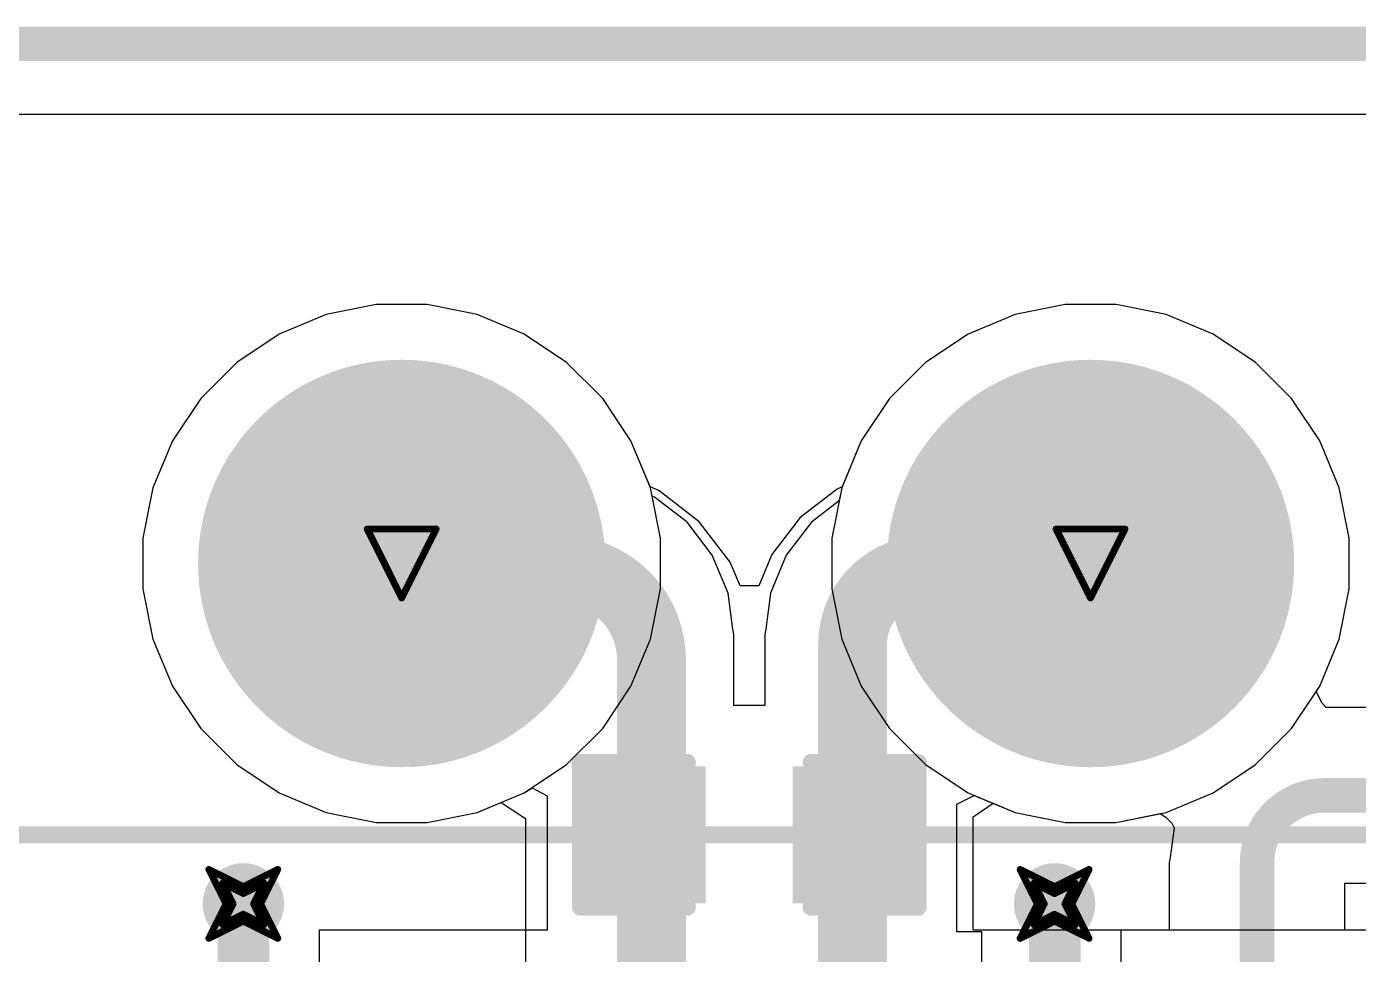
# Model space of a CAD drawing. Header units: inches. Extents: x -2 to 5376, y -4 to 5426.
# Drawn here: x 57.08 to 66.9, y 89.8 to 96.64 of the extents above; entities that cross this region are included whole.
import ezdxf

# ---------------------------------------------------------------- set-up
doc = ezdxf.new("R2010")
doc.units = ezdxf.units.IN
for name, color, linetype in [('Board Outline', 216, 'Continuous'), ('Bottom Layer', 5, 'Continuous'), ('Bottom Overlay', 54, 'Continuous'), ('Bottom Paste', 16, 'Continuous'), ('Bottom Solder', 6, 'Continuous'), ('Drill Drawing', 1, 'Continuous'), ('Layer 1', 16, 'Continuous'), ('Layer 2', 76, 'Continuous'), ('Multi-Layer', 9, 'Continuous'), ('Pad Holes', 156, 'Continuous'), ('Top Layer', 1, 'Continuous'), ('Top Overlay', 2, 'Continuous'), ('Top Solder', 216, 'Continuous'), ('Via Holes', 16, 'Continuous')]:
    doc.layers.add(name, color=color, linetype=linetype)

# ---------------------------------------------------------------- blocks, each defined once
blk = doc.blocks.new('C___0603_B_112')
at = {"layer": 'Bottom Layer'}
for points in [[(-1.143, -0.4445), (-1.143, 0.4445), (-0.381, 0.4445), (-0.381, -0.4445)], [(0.381, -0.4445), (0.381, 0.4445), (1.143, 0.4445), (1.143, -0.4445)]]:
    blk.add_hatch(color=5, dxfattribs=at).paths.add_polyline_path(points)
at = {"layer": 'Bottom Paste'}
for points in [[(-1.143, -0.4445), (-1.143, 0.4445), (-0.381, 0.4445), (-0.381, -0.4445)], [(0.381, -0.4445), (0.381, 0.4445), (1.143, 0.4445), (1.143, -0.4445)]]:
    blk.add_hatch(color=16, dxfattribs=at).paths.add_polyline_path(points)
at = {"layer": 'Bottom Solder'}
for points in [[(-1.203, -0.5045), (-1.203, 0.5045), (-0.321, 0.5045), (-0.321, -0.5045)], [(0.321, -0.5045), (0.321, 0.5045), (1.203, 0.5045), (1.203, -0.5045)]]:
    blk.add_hatch(color=6, dxfattribs=at).paths.add_polyline_path(points)
at = {"layer": 'Bottom Overlay', "const_width": 0.127}
for points in [[(-1.2446, 0.5334), (-0.4572, 0.5334)], [(-1.2446, -0.5334), (-1.2446, 0.5334)], [(0.4572, 0.5334), (1.2446, 0.5334)], [(1.2446, -0.5334), (1.2446, 0.5334)], [(-1.2446, -0.5334), (-0.4572, -0.5334)], [(0.4572, -0.5334), (1.2446, -0.5334)]]:
    blk.add_lwpolyline(points, dxfattribs=at)
at = {"layer": 'Bottom Overlay', "const_width": 0.0635}
for points in [[(-1.2764, 0.5334, 1), (-1.2128, 0.5334, 1)], [(-1.2764, 0.5334, 1), (-1.2128, 0.5334, 1)], [(-0.4889, 0.5334, 1), (-0.4254, 0.5334, 1)], [(0.4254, 0.5334, 1), (0.4889, 0.5334, 1)], [(1.2128, 0.5334, 1), (1.2764, 0.5334, 1)], [(1.2128, 0.5334, 1), (1.2764, 0.5334, 1)], [(-1.2764, -0.5334, 1), (-1.2128, -0.5334, 1)], [(-1.2764, -0.5334, 1), (-1.2128, -0.5334, 1)], [(-0.4889, -0.5334, 1), (-0.4254, -0.5334, 1)], [(0.4254, -0.5334, 1), (0.4889, -0.5334, 1)], [(1.2128, -0.5334, 1), (1.2764, -0.5334, 1)], [(1.2128, -0.5334, 1), (1.2764, -0.5334, 1)]]:
    blk.add_lwpolyline(points, format="xyb", close=True, dxfattribs=at)
blk = doc.blocks.new('DB2ERM_5_08_12P_GN_128')
at = {"layer": 'Bottom Layer'}
h = blk.add_hatch(color=5, dxfattribs=at)
edge = h.paths.add_edge_path()
edge.add_arc((2.54, 0), 1.4, 0, 360)
h = blk.add_hatch(color=5, dxfattribs=at)
edge = h.paths.add_edge_path()
edge.add_arc((7.62, 0), 1.4, 0, 360)
at = {"layer": 'Bottom Solder'}
h = blk.add_hatch(color=6, dxfattribs=at)
edge = h.paths.add_edge_path()
edge.add_arc((2.54, 0), 1.5016, 0, 360)
h = blk.add_hatch(color=6, dxfattribs=at)
edge = h.paths.add_edge_path()
edge.add_arc((7.62, 0), 1.5016, 0, 360)
at = {"layer": 'Layer 1'}
h = blk.add_hatch(color=16, dxfattribs=at)
edge = h.paths.add_edge_path()
edge.add_arc((2.54, 0), 1.4, 0, 360)
h = blk.add_hatch(color=16, dxfattribs=at)
edge = h.paths.add_edge_path()
edge.add_arc((7.62, 0), 1.4, 0, 360)
at = {"layer": 'Layer 2'}
h = blk.add_hatch(color=76, dxfattribs=at)
edge = h.paths.add_edge_path()
edge.add_arc((2.54, 0), 1.4, 0, 360)
h = blk.add_hatch(color=76, dxfattribs=at)
edge = h.paths.add_edge_path()
edge.add_arc((7.62, 0), 1.4, 0, 360)
at = {"layer": 'Multi-Layer'}
h = blk.add_hatch(color=9, dxfattribs=at)
edge = h.paths.add_edge_path()
edge.add_arc((2.54, 0), 1.4, 0, 360)
h = blk.add_hatch(color=9, dxfattribs=at)
edge = h.paths.add_edge_path()
edge.add_arc((7.62, 0), 1.4, 0, 360)
at = {"layer": 'Pad Holes'}
h = blk.add_hatch(color=7, dxfattribs=at)
edge = h.paths.add_edge_path()
edge.add_arc((2.54, 0), 0.95, 0, 360)
h = blk.add_hatch(color=7, dxfattribs=at)
edge = h.paths.add_edge_path()
edge.add_arc((7.62, 0), 0.95, 0, 360)
at = {"layer": 'Top Layer'}
h = blk.add_hatch(color=1, dxfattribs=at)
edge = h.paths.add_edge_path()
edge.add_arc((2.54, 0), 1.4, 0, 360)
h = blk.add_hatch(color=1, dxfattribs=at)
edge = h.paths.add_edge_path()
edge.add_arc((7.62, 0), 1.4, 0, 360)
at = {"layer": 'Top Solder'}
h = blk.add_hatch(color=216, dxfattribs=at)
edge = h.paths.add_edge_path()
edge.add_arc((2.54, 0), 1.5016, 0, 360)
h = blk.add_hatch(color=216, dxfattribs=at)
edge = h.paths.add_edge_path()
edge.add_arc((7.62, 0), 1.5016, 0, 360)
at = {"layer": 'Top Overlay', "const_width": 0.127}
blk.add_lwpolyline([(35.6362, 2), (-35.6362, 2)], dxfattribs=at)

msp = doc.modelspace()

# ---------------------------------------------------------------- hatches: boundary and pattern name
at = {"layer": 'Bottom Layer'}
h = msp.add_hatch(color=5, dxfattribs=at)
edge = h.paths.add_edge_path()
edge.add_arc((58.677, 90.1706), 0.3, 0, 360)
h = msp.add_hatch(color=5, dxfattribs=at)
edge = h.paths.add_edge_path()
edge.add_arc((64.6598, 90.17), 0.3, 0, 360)
at = {"layer": 'Layer 1'}
h = msp.add_hatch(color=16, dxfattribs=at)
edge = h.paths.add_edge_path()
edge.add_arc((58.677, 90.1706), 0.3, 0, 360)
h = msp.add_hatch(color=16, dxfattribs=at)
edge = h.paths.add_edge_path()
edge.add_arc((64.6598, 90.17), 0.3, 0, 360)
at = {"layer": 'Layer 2'}
h = msp.add_hatch(color=76, dxfattribs=at)
edge = h.paths.add_edge_path()
edge.add_arc((58.677, 90.1706), 0.3, 0, 360)
h = msp.add_hatch(color=76, dxfattribs=at)
edge = h.paths.add_edge_path()
edge.add_arc((64.6598, 90.17), 0.3, 0, 360)
at = {"layer": 'Top Layer'}
h = msp.add_hatch(color=1, dxfattribs=at)
edge = h.paths.add_edge_path()
edge.add_arc((58.677, 90.1706), 0.3, 0, 360)
h = msp.add_hatch(color=1, dxfattribs=at)
edge = h.paths.add_edge_path()
edge.add_arc((64.6598, 90.17), 0.3, 0, 360)
at = {"layer": 'Via Holes'}
h = msp.add_hatch(color=7, dxfattribs=at)
edge = h.paths.add_edge_path()
edge.add_arc((58.677, 90.1706), 0.15, 0, 360)
h = msp.add_hatch(color=7, dxfattribs=at)
edge = h.paths.add_edge_path()
edge.add_arc((64.6598, 90.17), 0.15, 0, 360)

# ---------------------------------------------------------------- linework, layer by layer
at = {"layer": 'Board Outline', "const_width": 0.254}
msp.add_lwpolyline([(1.478, 96.5092), (135.382, 96.5092)], dxfattribs=at)
at = {"layer": 'Bottom Layer'}
for p, q in [((29.972, 95.9912), (109.0545, 95.9912)), ((59.6571, 94.5872), (59.2885, 94.5139)), ((60.0329, 94.5872), (59.6571, 94.5872)), ((60.4016, 94.5139), (60.0329, 94.5872)), ((64.7371, 94.5872), (64.3685, 94.5139)), ((65.1129, 94.5872), (64.7371, 94.5872)), ((65.4816, 94.5139), (65.1129, 94.5872)), ((59.2885, 94.5139), (58.9413, 94.3701)), ((60.7488, 94.3701), (60.4016, 94.5139)), ((64.3685, 94.5139), (64.0213, 94.3701)), ((65.8288, 94.3701), (65.4816, 94.5139)), ((58.9413, 94.3701), (58.6287, 94.1613)), ((61.0613, 94.1613), (60.7488, 94.3701)), ((64.0213, 94.3701), (63.7087, 94.1613)), ((66.1413, 94.1613), (65.8288, 94.3701)), ((58.6287, 94.1613), (58.363, 93.8955)), ((61.3271, 93.8955), (61.0613, 94.1613)), ((63.7087, 94.1613), (63.443, 93.8955)), ((66.4071, 93.8955), (66.1413, 94.1613)), ((58.363, 93.8955), (58.1542, 93.583)), ((61.5359, 93.583), (61.3271, 93.8955)), ((63.443, 93.8955), (63.2342, 93.583)), ((66.6159, 93.583), (66.4071, 93.8955)), ((58.1542, 93.583), (58.0104, 93.2358)), ((61.6797, 93.2358), (61.5359, 93.583)), ((63.2342, 93.583), (63.0904, 93.2358)), ((66.7597, 93.2358), (66.6159, 93.583)), ((58.0104, 93.2358), (57.937, 92.8671)), ((61.6918, 93.1749), (61.6797, 93.2358)), ((63.0904, 93.2358), (63.0713, 93.1399)), ((66.833, 92.8671), (66.7597, 93.2358)), ((61.7084, 93.1681), (61.6918, 93.1749)), ((61.9497, 92.9829), (61.7084, 93.1681)), ((63.0713, 93.1399), (62.8666, 92.9829)), ((62.1349, 92.7415), (61.9497, 92.9829)), ((62.8666, 92.9829), (62.6814, 92.7415)), ((57.937, 92.8671), (57.937, 92.4913)), ((66.833, 92.4913), (66.833, 92.8671)), ((62.2514, 92.4604), (62.1349, 92.7415)), ((62.6814, 92.7415), (62.565, 92.4604)), ((57.937, 92.4913), (58.0104, 92.1227)), ((62.2862, 92.1955), (62.2514, 92.4604)), ((62.565, 92.4604), (62.5301, 92.1955)), ((66.7597, 92.1227), (66.833, 92.4913)), ((58.0104, 92.1227), (58.1542, 91.7755)), ((62.2935, 92.1588), (62.2862, 92.1955)), ((62.2935, 91.6318), (62.2935, 92.1588)), ((62.5301, 92.1955), (62.5228, 92.1588)), ((62.5228, 92.1588), (62.5228, 91.6901)), ((66.6159, 91.7755), (66.7597, 92.1227)), ((58.1542, 91.7755), (58.363, 91.4629)), ((66.4071, 91.4629), (66.6159, 91.7755)), ((62.5227, 91.6318), (62.2935, 91.6318)), ((62.5228, 91.6901), (62.5227, 91.6893)), ((62.5227, 91.6893), (62.5227, 91.6318)), ((58.363, 91.4629), (58.6287, 91.1972)), ((66.1413, 91.1972), (66.4071, 91.4629)), ((58.6287, 91.1972), (58.9413, 90.9884)), ((65.8288, 90.9884), (66.1413, 91.1972)), ((58.9413, 90.9884), (59.2885, 90.8446)), ((65.4816, 90.8446), (65.8288, 90.9884)), ((60.4016, 90.8446), (60.5792, 90.9181)), ((60.5792, 90.9181), (60.757, 90.7993)), ((64.059, 90.8127), (64.2068, 90.9115)), ((64.2068, 90.9115), (64.3685, 90.8446)), ((59.2885, 90.8446), (59.6571, 90.7712)), ((59.6571, 90.7712), (60.0329, 90.7712)), ((60.0329, 90.7712), (60.4016, 90.8446)), ((60.757, 90.7993), (60.757, 89.7268)), ((64.059, 89.9764), (64.059, 90.8127)), ((64.3685, 90.8446), (64.7371, 90.7712)), ((64.7371, 90.7712), (65.1129, 90.7712)), ((65.1129, 90.7712), (65.4816, 90.8446)), ((65.1494, 89.9764), (64.059, 89.9764)), ((67.0544, 89.977), (65.1494, 89.977)), ((65.1494, 89.977), (65.1494, 89.9764))]:
    msp.add_line(p, q, dxfattribs=at)
at = {"layer": 'Bottom Layer', "const_width": 0.254}
for points in [[(59.845, 92.6792), (61.1257, 92.6792)], [(63.6907, 92.6792), (64.925, 92.6792)], [(61.6461, 90.6792), (61.6461, 92.1588)], [(63.1703, 91.6893), (63.1703, 92.1588)], [(63.1701, 90.6792), (63.1701, 91.6893)], [(63.1701, 91.6893), (63.1703, 91.6893)], [(61.6474, 86.7159), (61.6474, 90.678)]]:
    msp.add_lwpolyline(points, dxfattribs=at)
at = {"layer": 'Bottom Layer', "const_width": 0.127}
for points in [[(59.7815, 92.6792, 1), (59.9085, 92.6792, 1)], [(61.0622, 92.6792, 1), (61.1892, 92.6792, 1)], [(61.0622, 92.6792, 1), (61.1892, 92.6792, 1)], [(63.6272, 92.6792, 1), (63.7542, 92.6792, 1)], [(63.6272, 92.6792, 1), (63.7542, 92.6792, 1)], [(64.8615, 92.6792, 1), (64.9885, 92.6792, 1)], [(61.5826, 92.1588, 1), (61.7096, 92.1588, 1)], [(61.5826, 92.1588, 1), (61.7096, 92.1588, 1)], [(63.1068, 92.1588, 1), (63.2338, 92.1588, 1)], [(63.1068, 92.1588, 1), (63.2338, 92.1588, 1)], [(63.1066, 91.6893, 1), (63.2336, 91.6893, 1)], [(63.1066, 91.6893, 1), (63.2336, 91.6893, 1)], [(63.1068, 91.6893, 1), (63.2338, 91.6893, 1)], [(63.1068, 91.6893, 1), (63.2338, 91.6893, 1)], [(61.5826, 90.6792, 1), (61.7096, 90.6792, 1)], [(61.5839, 90.678, 1), (61.7109, 90.678, 1)], [(63.1066, 90.6792, 1), (63.2336, 90.6792, 1)]]:
    msp.add_lwpolyline(points, format="xyb", close=True, dxfattribs=at)
at = {"layer": 'Bottom Layer', "const_width": 0.254}
for points in [[(61.1257, 92.6792, -0.414214), (61.6461, 92.1588)], [(63.1703, 92.1588, -0.414214), (63.6907, 92.6792)]]:
    msp.add_lwpolyline(points, format="xyb", dxfattribs=at)
at = {"layer": 'Drill Drawing', "const_width": 0.0508}
for points in [[(59.591, 92.9332), (60.099, 92.9332)], [(59.591, 92.9332), (59.845, 92.4252)], [(59.845, 92.4252), (60.099, 92.9332)], [(64.671, 92.9332), (65.179, 92.9332)], [(64.671, 92.9332), (64.925, 92.4252)], [(64.925, 92.4252), (65.179, 92.9332)], [(58.423, 90.4246), (58.677, 90.2976)], [(58.423, 90.4246), (58.55, 90.1706)], [(58.677, 90.2976), (58.931, 90.4246)], [(58.804, 90.1706), (58.931, 90.4246)], [(64.4058, 90.424), (64.6598, 90.297)], [(64.4058, 90.424), (64.5328, 90.17)], [(64.6598, 90.297), (64.9138, 90.424)], [(64.7868, 90.17), (64.9138, 90.424)], [(58.5246, 90.323), (58.677, 90.2468)], [(58.5246, 90.323), (58.6008, 90.1706)], [(58.677, 90.2468), (58.8294, 90.323)], [(58.7532, 90.1706), (58.8294, 90.323)], [(64.5074, 90.3224), (64.6598, 90.2462)], [(64.5074, 90.3224), (64.5836, 90.17)], [(64.6598, 90.2462), (64.8122, 90.3224)], [(64.736, 90.17), (64.8122, 90.3224)], [(58.423, 89.9166), (58.55, 90.1706)], [(58.5246, 90.0182), (58.6008, 90.1706)], [(58.7532, 90.1706), (58.8294, 90.0182)], [(58.804, 90.1706), (58.931, 89.9166)], [(64.4058, 89.916), (64.5328, 90.17)], [(64.5074, 90.0176), (64.5836, 90.17)], [(64.736, 90.17), (64.8122, 90.0176)], [(64.7868, 90.17), (64.9138, 89.916)], [(58.423, 89.9166), (58.677, 90.0436)], [(58.5246, 90.0182), (58.677, 90.0944)], [(58.677, 90.0944), (58.8294, 90.0182)], [(58.677, 90.0436), (58.931, 89.9166)], [(64.4058, 89.916), (64.6598, 90.043)], [(64.5074, 90.0176), (64.6598, 90.0938)], [(64.6598, 90.0938), (64.8122, 90.0176)], [(64.6598, 90.043), (64.9138, 89.916)]]:
    msp.add_lwpolyline(points, dxfattribs=at)
at = {"layer": 'Drill Drawing', "const_width": 0.0254}
for points in [[(59.5783, 92.9332, 1), (59.6037, 92.9332, 1)], [(59.5783, 92.9332, 1), (59.6037, 92.9332, 1)], [(60.0863, 92.9332, 1), (60.1117, 92.9332, 1)], [(60.0863, 92.9332, 1), (60.1117, 92.9332, 1)], [(64.6583, 92.9332, 1), (64.6837, 92.9332, 1)], [(64.6583, 92.9332, 1), (64.6837, 92.9332, 1)], [(65.1663, 92.9332, 1), (65.1917, 92.9332, 1)], [(65.1663, 92.9332, 1), (65.1917, 92.9332, 1)], [(59.8323, 92.4252, 1), (59.8577, 92.4252, 1)], [(59.8323, 92.4252, 1), (59.8577, 92.4252, 1)], [(64.9123, 92.4252, 1), (64.9377, 92.4252, 1)], [(64.9123, 92.4252, 1), (64.9377, 92.4252, 1)], [(58.4103, 90.4246, 1), (58.4357, 90.4246, 1)], [(58.4103, 90.4246, 1), (58.4357, 90.4246, 1)], [(58.9183, 90.4246, 1), (58.9437, 90.4246, 1)], [(58.9183, 90.4246, 1), (58.9437, 90.4246, 1)], [(64.3931, 90.424, 1), (64.4185, 90.424, 1)], [(64.3931, 90.424, 1), (64.4185, 90.424, 1)], [(64.9011, 90.424, 1), (64.9265, 90.424, 1)], [(64.9011, 90.424, 1), (64.9265, 90.424, 1)], [(58.5119, 90.323, 1), (58.5373, 90.323, 1)], [(58.5119, 90.323, 1), (58.5373, 90.323, 1)], [(58.6643, 90.2976, 1), (58.6897, 90.2976, 1)], [(58.6643, 90.2976, 1), (58.6897, 90.2976, 1)], [(58.6643, 90.2468, 1), (58.6897, 90.2468, 1)], [(58.6643, 90.2468, 1), (58.6897, 90.2468, 1)], [(58.8167, 90.323, 1), (58.8421, 90.323, 1)], [(58.8167, 90.323, 1), (58.8421, 90.323, 1)], [(64.4947, 90.3224, 1), (64.5201, 90.3224, 1)], [(64.4947, 90.3224, 1), (64.5201, 90.3224, 1)], [(64.6471, 90.297, 1), (64.6725, 90.297, 1)], [(64.6471, 90.297, 1), (64.6725, 90.297, 1)], [(64.6471, 90.2462, 1), (64.6725, 90.2462, 1)], [(64.6471, 90.2462, 1), (64.6725, 90.2462, 1)], [(64.7995, 90.3224, 1), (64.8249, 90.3224, 1)], [(64.7995, 90.3224, 1), (64.8249, 90.3224, 1)], [(58.5373, 90.1706, 1), (58.5627, 90.1706, 1)], [(58.5373, 90.1706, 1), (58.5627, 90.1706, 1)], [(58.5881, 90.1706, 1), (58.6135, 90.1706, 1)], [(58.5881, 90.1706, 1), (58.6135, 90.1706, 1)], [(58.7405, 90.1706, 1), (58.7659, 90.1706, 1)], [(58.7405, 90.1706, 1), (58.7659, 90.1706, 1)], [(58.7913, 90.1706, 1), (58.8167, 90.1706, 1)], [(58.7913, 90.1706, 1), (58.8167, 90.1706, 1)], [(64.5201, 90.17, 1), (64.5455, 90.17, 1)], [(64.5201, 90.17, 1), (64.5455, 90.17, 1)], [(64.5709, 90.17, 1), (64.5963, 90.17, 1)], [(64.5709, 90.17, 1), (64.5963, 90.17, 1)], [(64.7233, 90.17, 1), (64.7487, 90.17, 1)], [(64.7233, 90.17, 1), (64.7487, 90.17, 1)], [(64.7741, 90.17, 1), (64.7995, 90.17, 1)], [(64.7741, 90.17, 1), (64.7995, 90.17, 1)], [(58.6643, 90.0944, 1), (58.6897, 90.0944, 1)], [(58.6643, 90.0944, 1), (58.6897, 90.0944, 1)], [(58.6643, 90.0436, 1), (58.6897, 90.0436, 1)], [(58.6643, 90.0436, 1), (58.6897, 90.0436, 1)], [(64.6471, 90.0938, 1), (64.6725, 90.0938, 1)], [(64.6471, 90.0938, 1), (64.6725, 90.0938, 1)], [(64.6471, 90.043, 1), (64.6725, 90.043, 1)], [(64.6471, 90.043, 1), (64.6725, 90.043, 1)], [(58.5119, 90.0182, 1), (58.5373, 90.0182, 1)], [(58.5119, 90.0182, 1), (58.5373, 90.0182, 1)], [(58.8167, 90.0182, 1), (58.8421, 90.0182, 1)], [(58.8167, 90.0182, 1), (58.8421, 90.0182, 1)], [(64.4947, 90.0176, 1), (64.5201, 90.0176, 1)], [(64.4947, 90.0176, 1), (64.5201, 90.0176, 1)], [(64.7995, 90.0176, 1), (64.8249, 90.0176, 1)], [(64.7995, 90.0176, 1), (64.8249, 90.0176, 1)], [(58.4103, 89.9166, 1), (58.4357, 89.9166, 1)], [(58.4103, 89.9166, 1), (58.4357, 89.9166, 1)], [(58.9183, 89.9166, 1), (58.9437, 89.9166, 1)], [(58.9183, 89.9166, 1), (58.9437, 89.9166, 1)], [(64.3931, 89.916, 1), (64.4185, 89.916, 1)], [(64.3931, 89.916, 1), (64.4185, 89.916, 1)], [(64.9011, 89.916, 1), (64.9265, 89.916, 1)], [(64.9011, 89.916, 1), (64.9265, 89.916, 1)]]:
    msp.add_lwpolyline(points, format="xyb", close=True, dxfattribs=at)
at = {"layer": 'Layer 1'}
for p, q in [((3.7974, 95.9912), (109.0545, 95.9912)), ((59.6571, 94.5872), (59.2885, 94.5139)), ((60.0329, 94.5872), (59.6571, 94.5872)), ((60.4016, 94.5139), (60.0329, 94.5872)), ((64.7371, 94.5872), (64.3685, 94.5139)), ((65.1129, 94.5872), (64.7371, 94.5872)), ((65.4816, 94.5139), (65.1129, 94.5872)), ((59.2885, 94.5139), (58.9413, 94.3701)), ((60.7488, 94.3701), (60.4016, 94.5139)), ((64.3685, 94.5139), (64.0213, 94.3701)), ((65.8288, 94.3701), (65.4816, 94.5139)), ((58.9413, 94.3701), (58.6287, 94.1613)), ((61.0613, 94.1613), (60.7488, 94.3701)), ((64.0213, 94.3701), (63.7087, 94.1613)), ((66.1413, 94.1613), (65.8288, 94.3701)), ((58.6287, 94.1613), (58.363, 93.8955)), ((61.3271, 93.8955), (61.0613, 94.1613)), ((63.7087, 94.1613), (63.443, 93.8955)), ((66.4071, 93.8955), (66.1413, 94.1613)), ((58.363, 93.8955), (58.1542, 93.583)), ((61.5359, 93.583), (61.3271, 93.8955)), ((63.443, 93.8955), (63.2342, 93.583)), ((66.6159, 93.583), (66.4071, 93.8955)), ((58.1542, 93.583), (58.0104, 93.2358)), ((61.6797, 93.2358), (61.5359, 93.583)), ((63.2342, 93.583), (63.0904, 93.2358)), ((66.7597, 93.2358), (66.6159, 93.583)), ((58.0104, 93.2358), (57.937, 92.8671)), ((61.753, 92.8671), (61.6797, 93.2358)), ((63.0904, 93.2358), (63.017, 92.8671)), ((66.833, 92.8671), (66.7597, 93.2358)), ((57.937, 92.8671), (57.937, 92.4913)), ((61.753, 92.4913), (61.753, 92.8671)), ((63.017, 92.8671), (63.017, 92.4913)), ((66.833, 92.4913), (66.833, 92.8671)), ((57.937, 92.4913), (58.0104, 92.1227)), ((61.6797, 92.1227), (61.753, 92.4913)), ((63.017, 92.4913), (63.0904, 92.1227)), ((66.7597, 92.1227), (66.833, 92.4913)), ((58.0104, 92.1227), (58.1542, 91.7755)), ((61.5359, 91.7755), (61.6797, 92.1227)), ((63.0904, 92.1227), (63.2342, 91.7755)), ((66.6159, 91.7755), (66.7597, 92.1227)), ((58.1542, 91.7755), (58.363, 91.4629)), ((61.3271, 91.4629), (61.5359, 91.7755)), ((63.2342, 91.7755), (63.443, 91.4629)), ((66.4071, 91.4629), (66.6159, 91.7755)), ((58.363, 91.4629), (58.6287, 91.1972)), ((61.0613, 91.1972), (61.3271, 91.4629)), ((63.443, 91.4629), (63.7087, 91.1972)), ((66.1413, 91.1972), (66.4071, 91.4629)), ((58.6287, 91.1972), (58.9413, 90.9884)), ((60.7488, 90.9884), (61.0613, 91.1972)), ((63.7087, 91.1972), (64.0213, 90.9884)), ((65.8288, 90.9884), (66.1413, 91.1972)), ((58.9413, 90.9884), (59.2885, 90.8446)), ((60.4016, 90.8446), (60.7488, 90.9884)), ((64.0213, 90.9884), (64.3685, 90.8446)), ((65.4816, 90.8446), (65.8288, 90.9884)), ((59.2885, 90.8446), (59.6571, 90.7712)), ((59.6571, 90.7712), (60.0329, 90.7712)), ((60.0329, 90.7712), (60.4016, 90.8446)), ((64.3685, 90.8446), (64.7371, 90.7712)), ((64.7371, 90.7712), (65.1129, 90.7712)), ((65.1129, 90.7712), (65.4816, 90.8446))]:
    msp.add_line(p, q, dxfattribs=at)
at = {"layer": 'Layer 2'}
for p, q in [((3.7974, 95.9912), (109.0545, 95.9912)), ((59.6571, 94.5872), (59.2885, 94.5139)), ((60.0329, 94.5872), (59.6571, 94.5872)), ((60.4016, 94.5139), (60.0329, 94.5872)), ((64.7371, 94.5872), (64.3685, 94.5139)), ((65.1129, 94.5872), (64.7371, 94.5872)), ((65.4816, 94.5139), (65.1129, 94.5872)), ((59.2885, 94.5139), (58.9413, 94.3701)), ((60.7488, 94.3701), (60.4016, 94.5139)), ((64.3685, 94.5139), (64.0213, 94.3701)), ((65.8288, 94.3701), (65.4816, 94.5139)), ((58.9413, 94.3701), (58.6287, 94.1613)), ((61.0613, 94.1613), (60.7488, 94.3701)), ((64.0213, 94.3701), (63.7087, 94.1613)), ((66.1413, 94.1613), (65.8288, 94.3701)), ((58.6287, 94.1613), (58.363, 93.8955)), ((61.3271, 93.8955), (61.0613, 94.1613)), ((63.7087, 94.1613), (63.443, 93.8955)), ((66.4071, 93.8955), (66.1413, 94.1613)), ((58.363, 93.8955), (58.1542, 93.583)), ((61.5359, 93.583), (61.3271, 93.8955)), ((63.443, 93.8955), (63.2342, 93.583)), ((66.6159, 93.583), (66.4071, 93.8955)), ((58.1542, 93.583), (58.0104, 93.2358)), ((61.6797, 93.2358), (61.5359, 93.583)), ((63.2342, 93.583), (63.0904, 93.2358)), ((66.7597, 93.2358), (66.6159, 93.583)), ((58.0104, 93.2358), (57.937, 92.8671)), ((61.753, 92.8671), (61.6797, 93.2358)), ((63.0904, 93.2358), (63.017, 92.8671)), ((66.833, 92.8671), (66.7597, 93.2358)), ((57.937, 92.8671), (57.937, 92.4913)), ((61.753, 92.4913), (61.753, 92.8671)), ((63.017, 92.8671), (63.017, 92.4913)), ((66.833, 92.4913), (66.833, 92.8671)), ((57.937, 92.4913), (58.0104, 92.1227)), ((61.6797, 92.1227), (61.753, 92.4913)), ((63.017, 92.4913), (63.0904, 92.1227)), ((66.7597, 92.1227), (66.833, 92.4913)), ((58.0104, 92.1227), (58.1542, 91.7755)), ((61.5359, 91.7755), (61.6797, 92.1227)), ((63.0904, 92.1227), (63.2342, 91.7755)), ((66.6159, 91.7755), (66.7597, 92.1227)), ((58.1542, 91.7755), (58.363, 91.4629)), ((61.3271, 91.4629), (61.5359, 91.7755)), ((63.2342, 91.7755), (63.443, 91.4629)), ((66.4071, 91.4629), (66.6159, 91.7755)), ((58.363, 91.4629), (58.6287, 91.1972)), ((61.0613, 91.1972), (61.3271, 91.4629)), ((63.443, 91.4629), (63.7087, 91.1972)), ((66.1413, 91.1972), (66.4071, 91.4629)), ((58.6287, 91.1972), (58.9413, 90.9884)), ((60.7488, 90.9884), (61.0613, 91.1972)), ((63.7087, 91.1972), (64.0213, 90.9884)), ((65.8288, 90.9884), (66.1413, 91.1972)), ((58.9413, 90.9884), (59.2885, 90.8446)), ((60.4016, 90.8446), (60.7488, 90.9884)), ((64.0213, 90.9884), (64.3685, 90.8446)), ((65.4816, 90.8446), (65.8288, 90.9884)), ((59.2885, 90.8446), (59.6571, 90.7712)), ((59.6571, 90.7712), (60.0329, 90.7712)), ((60.0329, 90.7712), (60.4016, 90.8446)), ((64.3685, 90.8446), (64.7371, 90.7712)), ((64.7371, 90.7712), (65.1129, 90.7712)), ((65.1129, 90.7712), (65.4816, 90.8446))]:
    msp.add_line(p, q, dxfattribs=at)
at = {"layer": 'Top Layer'}
for p, q in [((24.765, 95.9912), (107.2647, 95.9912)), ((59.6571, 94.5872), (59.2885, 94.5139)), ((60.0329, 94.5872), (59.6571, 94.5872)), ((60.4016, 94.5139), (60.0329, 94.5872)), ((64.7371, 94.5872), (64.3685, 94.5139)), ((65.1129, 94.5872), (64.7371, 94.5872)), ((65.4816, 94.5139), (65.1129, 94.5872)), ((59.2885, 94.5139), (58.9413, 94.3701)), ((60.7488, 94.3701), (60.4016, 94.5139)), ((64.3685, 94.5139), (64.0213, 94.3701)), ((65.8288, 94.3701), (65.4816, 94.5139)), ((58.9413, 94.3701), (58.6287, 94.1613)), ((61.0613, 94.1613), (60.7488, 94.3701)), ((64.0213, 94.3701), (63.7087, 94.1613)), ((66.1413, 94.1613), (65.8288, 94.3701)), ((58.6287, 94.1613), (58.363, 93.8955)), ((61.3271, 93.8955), (61.0613, 94.1613)), ((63.7087, 94.1613), (63.443, 93.8955)), ((66.4071, 93.8955), (66.1413, 94.1613)), ((58.363, 93.8955), (58.1542, 93.583)), ((61.5359, 93.583), (61.3271, 93.8955)), ((63.443, 93.8955), (63.2342, 93.583)), ((66.6159, 93.583), (66.4071, 93.8955)), ((58.1542, 93.583), (58.0104, 93.2358)), ((61.6766, 93.2433), (61.5359, 93.583)), ((63.2342, 93.583), (63.0935, 93.2433)), ((66.7597, 93.2358), (66.6159, 93.583)), ((58.0104, 93.2358), (57.937, 92.8671)), ((61.7416, 93.2163), (61.6766, 93.2433)), ((62.0397, 92.9875), (61.7416, 93.2163)), ((63.0566, 93.2281), (62.7833, 93.0184)), ((63.0935, 93.2433), (63.0566, 93.2281)), ((66.833, 92.8671), (66.7597, 93.2358)), ((62.7833, 93.0184), (62.5736, 92.7451)), ((62.2685, 92.6894), (62.0397, 92.9875)), ((57.937, 92.8671), (57.937, 92.4913)), ((66.833, 92.4913), (66.833, 92.8671)), ((62.5736, 92.7451), (62.4783, 92.5149)), ((62.3408, 92.5149), (62.2685, 92.6894)), ((62.4783, 92.5149), (62.3408, 92.5149)), ((57.937, 92.4913), (58.0104, 92.1227)), ((66.7597, 92.1227), (66.833, 92.4913)), ((58.0104, 92.1227), (58.1542, 91.7755)), ((66.6159, 91.7755), (66.7597, 92.1227)), ((58.1542, 91.7755), (58.363, 91.4629)), ((66.5892, 91.7355), (66.6159, 91.7755)), ((66.6338, 91.6502), (66.5892, 91.7355)), ((66.6636, 91.6182), (66.6338, 91.6502)), ((68.2845, 91.6182), (66.6636, 91.6182)), ((58.363, 91.4629), (58.6287, 91.1972)), ((58.6287, 91.1972), (58.9413, 90.9884)), ((58.9413, 90.9884), (59.2885, 90.8446)), ((60.4016, 90.8446), (60.7488, 90.9884)), ((60.7488, 90.9884), (60.8065, 91.0269)), ((60.8065, 91.0269), (60.9185, 90.9671)), ((60.9185, 90.9671), (60.9185, 89.9768)), ((63.9387, 90.905), (64.0657, 90.97)), ((64.0657, 90.97), (64.3685, 90.8446)), ((63.9387, 89.9639), (63.9387, 90.905)), ((59.2885, 90.8446), (59.6571, 90.7712)), ((59.6571, 90.7712), (60.0329, 90.7712)), ((60.0329, 90.7712), (60.4016, 90.8446)), ((64.3685, 90.8446), (64.7371, 90.7712)), ((64.7371, 90.7712), (65.1129, 90.7712)), ((65.1129, 90.7712), (65.4372, 90.8357)), ((65.4372, 90.8357), (65.4808, 90.809)), ((65.4808, 90.809), (65.5247, 90.7643)), ((65.5247, 90.7643), (65.542, 90.7321)), ((65.542, 90.7321), (65.5131, 90.5126)), ((65.5131, 90.5126), (65.5053, 90.4729)), ((65.5053, 90.4729), (65.5053, 89.977)), ((66.8001, 89.977), (66.8001, 90.3234)), ((66.8001, 90.3234), (68.3676, 90.3234)), ((60.7346, 89.9766), (59.2374, 89.9766)), ((59.2374, 89.9766), (59.2374, 88.453)), ((60.9185, 89.9768), (60.7346, 89.9768)), ((60.7346, 89.9768), (60.7346, 89.9766)), ((64.1228, 89.9639), (63.9387, 89.9639)), ((64.1228, 88.4524), (64.1228, 89.9639)), ((65.5053, 89.977), (65.1494, 89.977)), ((65.1494, 89.977), (65.1494, 88.4524)), ((67.0544, 89.977), (66.8001, 89.977))]:
    msp.add_line(p, q, dxfattribs=at)
for points, const_width in [([(59.845, 92.6792), (61.0718, 92.633)], 0.508), ([(63.6735, 92.6299), (64.925, 92.6792)], 0.508), ([(63.1701, 92.0852), (63.1701, 91.7358)], 0.508), ([(61.6871, 91.9695), (61.6871, 91.8491)], 0.508), ([(61.6871, 89.0878), (61.6871, 91.8491)], 0.508), ([(63.1701, 89.088), (63.1701, 91.7358)], 0.508), ([(66.6506, 90.9708), (68.5265, 90.9708)], 0.254), ([(66.1527, 89.088), (66.1527, 90.4729)], 0.254), ([(58.6781, 89.088), (58.6781, 90.1706)], 0.381), ([(64.6609, 89.0874), (64.6609, 90.17)], 0.381)]:
    msp.add_lwpolyline(points, dxfattribs=dict(at, const_width=const_width))
for points, const_width in [([(59.718, 92.6792, 1), (59.972, 92.6792, 1)], 0.254), ([(64.798, 92.6792, 1), (65.052, 92.6792, 1)], 0.254), ([(60.9448, 92.633, 1), (61.1988, 92.633, 1)], 0.254), ([(60.9448, 92.633, 1), (61.1988, 92.633, 1)], 0.254), ([(63.5465, 92.6299, 1), (63.8005, 92.6299, 1)], 0.254), ([(63.5465, 92.6299, 1), (63.8005, 92.6299, 1)], 0.254), ([(63.0431, 92.0852, 1), (63.2971, 92.0852, 1)], 0.254), ([(63.0431, 92.0852, 1), (63.2971, 92.0852, 1)], 0.254), ([(61.5601, 91.9695, 1), (61.8141, 91.9695, 1)], 0.254), ([(61.5601, 91.9695, 1), (61.8141, 91.9695, 1)], 0.254), ([(61.5601, 91.8491, 1), (61.8141, 91.8491, 1)], 0.254), ([(61.5601, 91.8491, 1), (61.8141, 91.8491, 1)], 0.254), ([(63.0431, 91.7358, 1), (63.2971, 91.7358, 1)], 0.254), ([(63.0431, 91.7358, 1), (63.2971, 91.7358, 1)], 0.254), ([(66.5871, 90.9708, 1), (66.7141, 90.9708, 1)], 0.127), ([(66.5871, 90.9708, 1), (66.7141, 90.9708, 1)], 0.127), ([(66.0892, 90.4729, 1), (66.2162, 90.4729, 1)], 0.127), ([(66.0892, 90.4729, 1), (66.2162, 90.4729, 1)], 0.127), ([(58.5828, 90.1706, 1), (58.7733, 90.1706, 1)], 0.1905), ([(64.5657, 90.17, 1), (64.7562, 90.17, 1)], 0.1905)]:
    msp.add_lwpolyline(points, format="xyb", close=True, dxfattribs=dict(at, const_width=const_width))
for points, const_width in [([(61.0718, 92.633, -0.392326), (61.6871, 91.9695)], 0.508), ([(63.1701, 92.0852, -0.39132), (63.6735, 92.6299)], 0.508), ([(66.1527, 90.4729, -0.414214), (66.6506, 90.9708)], 0.254)]:
    msp.add_lwpolyline(points, format="xyb", dxfattribs=dict(at, const_width=const_width))

# ---------------------------------------------------------------- block references
at = {"rotation": 180}
msp.add_blockref('DB2ERM_5_08_12P_GN_128', (67.465, 92.6792), dxfattribs=at)
msp.add_blockref('C___0603_B_112', (62.408, 90.6793))

doc.saveas('drawing.dxf')
